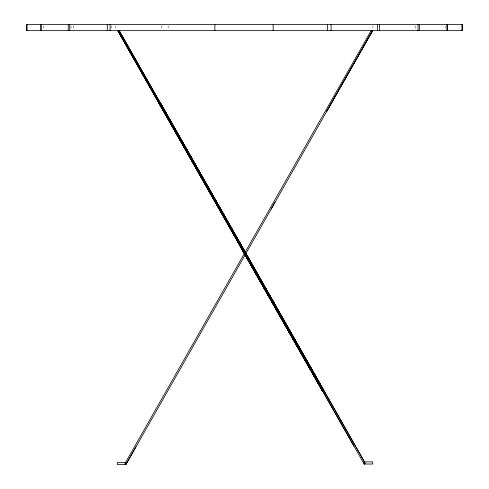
<?xml version="1.0" encoding="UTF-8"?>
<svg xmlns="http://www.w3.org/2000/svg" width="489" height="489" viewBox="0 0 489 489"><rect width="100%" height="100%" fill="white"/><g stroke="black" fill="none" stroke-linecap="round" stroke-linejoin="round"><path stroke-width="0.37" stroke-dasharray="2.44 1.83" d="M445.907 25.825L445.907 29.951M415.833 25.825L415.833 29.951M372.905 25.825L372.905 29.951M168.13 25.825L168.13 29.951M161.407 25.825L161.407 29.951M115.856 25.825L115.856 29.951M111.651 25.825L111.651 29.951M73.484 25.825L73.484 30.642M70.948 25.825L70.948 29.951M43.588 25.825L43.588 29.951"/><path stroke-width="0.73" d="M372.453 30.562L326.475 111.749L372.704 30.642M125.899 464.55L372.123 31.547L370.962 30.886L124.744 463.89L125.899 464.55L125.899 462.411L117.336 462.411L117.336 464.55L125.899 464.55L135.985 446.805M274.946 202.305L271.059 209.225M245.625 252.837L323.791 390.369L322.587 391.059L158.858 102.99L160.019 102.348L166.712 113.998M245.857 253.43L365.301 463.37L364.146 464.03L118.032 30.929L163.503 111.223M236.413 239.384L240.24 246.059L158.864 103.008L160.062 102.305L245.154 252.018M158.858 102.99L160.019 102.348L323.749 390.411M364.073 461.891L372.704 461.891L372.704 464.03L364.073 464.03M117.873 31.021L354.054 446.292M237.568 238.73L245.246 252.177M119.096 30.367L364.458 461.891M119.029 30.367L245.105 252.104M244.488 253.938L240.087 246.205L322.483 391.114L245.221 255.227M462.019 24.45L462.007 30.642M447.478 24.45L447.478 30.642M446.928 24.45L446.928 30.642M419.629 24.45L419.629 30.642M418.052 24.45L418.052 30.642M379.525 24.45L379.525 30.642M377.349 24.45L377.349 30.642M364.146 461.891L364.146 464.03M331.059 24.45L331.059 30.642M327.593 24.45L327.593 30.642M273.155 24.45L273.155 30.642M214.873 24.45L214.873 30.642M110.092 24.45L110.092 30.642M107.28 24.45L107.28 30.642M69.75 24.45L69.75 30.642M68.234 24.45L68.234 30.642M41.32 24.45L41.32 30.642M40.526 24.45L40.526 30.642M26.993 24.45L26.993 30.642M462.264 24.45L26.736 24.45L26.736 30.642L462.264 30.642L462.264 24.45"/></g></svg>
